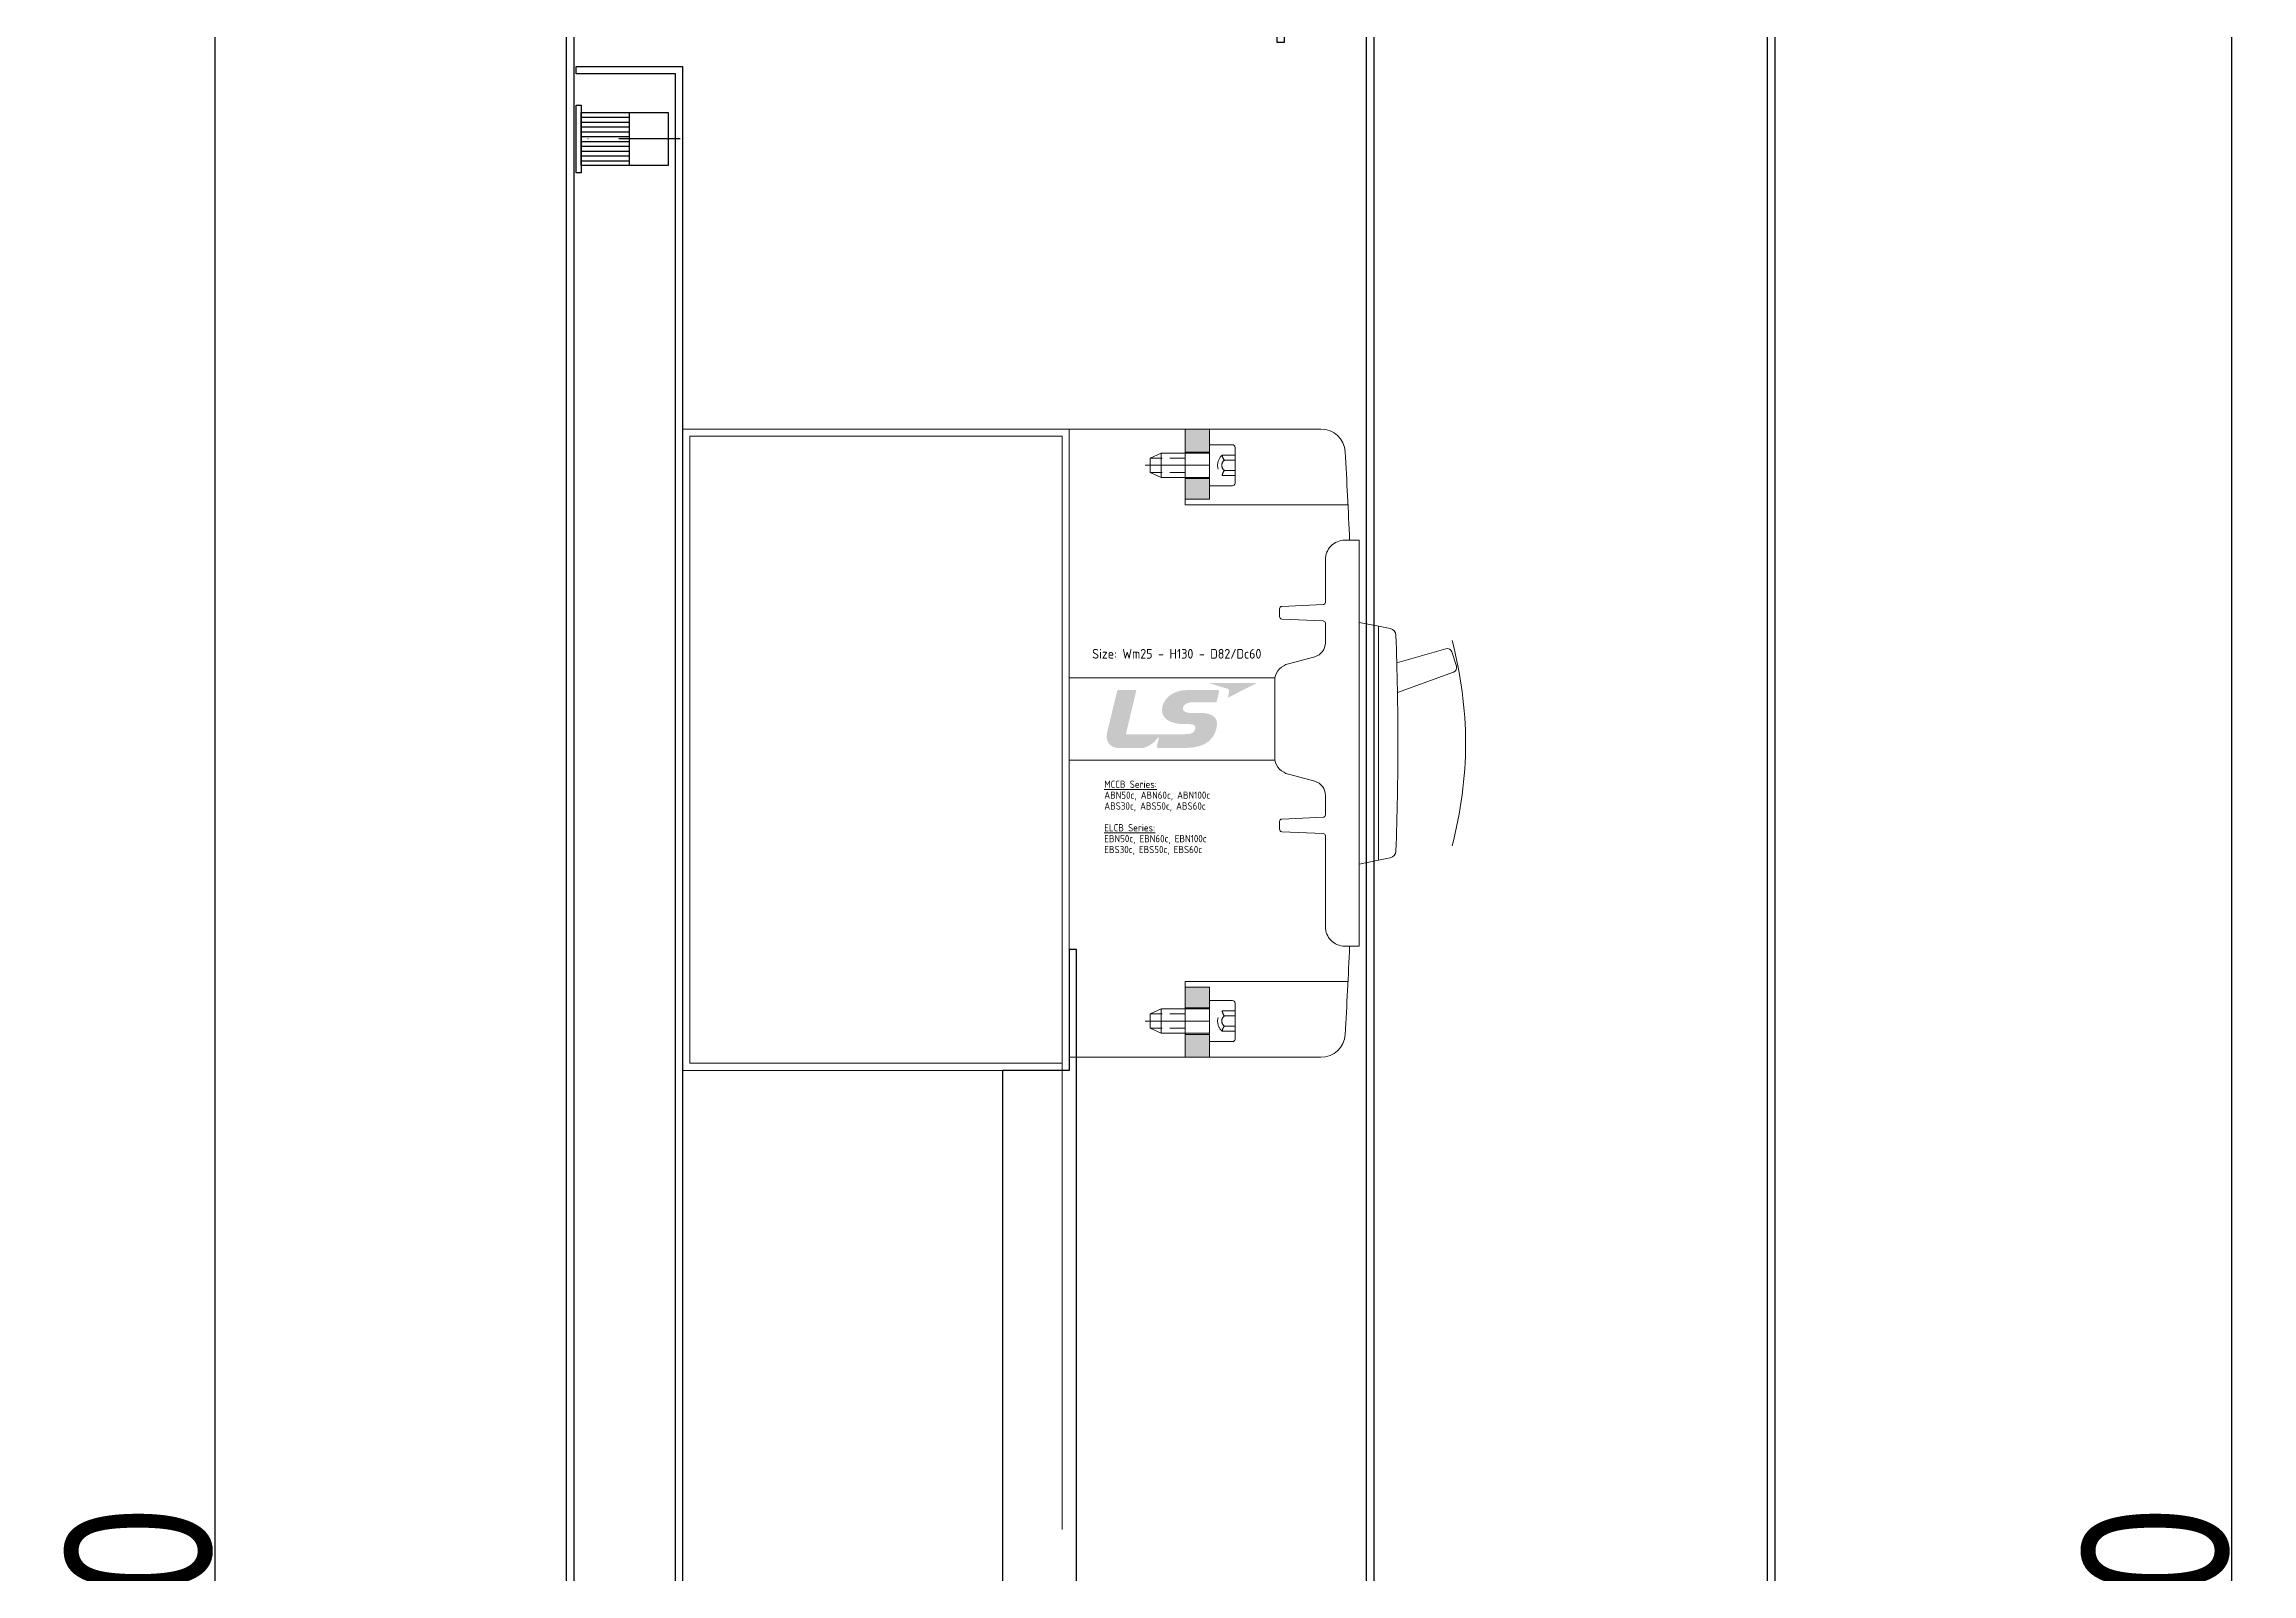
# Model space of a CAD drawing. Header units: inches. Extents: x 21 to 136330, y 8 to 58290.
# Drawn here: x 116787.4 to 117244.2, y 29720.3 to 30036.8 of the extents above; entities that cross this region are included whole.
import ezdxf
from ezdxf.enums import TextEntityAlignment as Align

# ---------------------------------------------------------------- set-up
doc = ezdxf.new("R2010")
doc.units = ezdxf.units.IN
doc.header["$MEASUREMENT"] = 0
for name, pattern in [('CENTER', [50.8, 31.75, -6.35, 6.35, -6.35]), ('DASHDOT', [25.4, 12.7, -6.35, 0, -6.35]), ('HIDDEN', [9.525, 6.35, -3.175]), ('HIDDEN2', [4.7625, 3.175, -1.5875])]:
    doc.linetypes.add(name, pattern=pattern)
doc.layers.add('@.0.DM. KÍCH THƯỚC', color=8, linetype='Continuous', transparency=0.2)
doc.layers.add('@.0.DM. KÍCH THƯỚC @ 1', color=8, linetype='Continuous', transparency=0.2)
doc.layers.add('@.0.DM. NÉT CHÍNH', color=7, linetype='Continuous')
doc.layers.add('@.DM. THIẾT BỊ', color=7, linetype='Continuous')
doc.layers.add('@.0.DM. NÉT KHUẤT', color=199, linetype='Continuous', lineweight=5, transparency=0.2)
doc.layers.add('hw_Auxiliary', color=2, linetype='Continuous', lineweight=13)
doc.layers.add('hw_Center', color=4, linetype='CENTER', lineweight=9)
doc.styles.add('roman', font='roman.shx', dxfattribs={"width": 0.8})
doc.styles.add('WD_IEC', font='isocp2.shx')
doc.dimstyles.new('Kích thước Duy Mạnh', dxfattribs={"dimtxt": 30, "dimasz": 25, "dimexe": 1.25, "dimexo": 20, "dimtad": 1, "dimdec": 1, "dimtxsty": 'roman', "dimcen": 2.5, "dimclrd": 8, "dimclre": 8, "dimclrt": 2, "dimadec": 0, "dimazin": 0, "dimtfac": 1, "dimtdec": 1, "dimtix": 1, "dimtmove": 0, "dimatfit": 3, "dimfxl": 1, "dimtfillclr": 1, "dimarcsym": 0})

# ---------------------------------------------------------------- blocks, each defined once
blk = doc.blocks.new('Ecu8')
at = {"layer": '@.DM. THIẾT BỊ', "color": 1, "linetype": 'DASHDOT'}
blk.add_line((0, -2.52), (0, 21.04), dxfattribs=at)
at = {"layer": '@.DM. THIẾT BỊ', "color": 5}
for p, q in [((-4.5, 18), (-4.5, 8)), ((-3.5, 18), (-3.5, 8)), ((-2.5, 18), (-2.5, 8)), ((-1.5, 18), (-1.5, 8)), ((-0.5, 18), (-0.5, 8)), ((0.5, 18), (0.5, 8)), ((1.5, 18), (1.5, 8)), ((2.5, 18), (2.5, 8)), ((3.5, 18), (3.5, 8)), ((4.5, 18), (4.5, 8)), ((-5.5, 8), (5.5, 8))]:
    blk.add_line(p, q, dxfattribs=at)
for points in [[(-7, 19), (7, 19), (7, 18), (-7, 18)], [(-5.5, 18), (5.5, 18), (5.5, 0), (-5.5, 0)]]:
    blk.add_lwpolyline(points, close=True, dxfattribs=at)
blk = doc.blocks.new('*U1676')
at = {"linetype": 'HIDDEN2'}
for p, q in [((-5.31, 2.12), (-2.66, 2.12)), ((-5.31, 1.06), (-3.11, 1.06)), ((5, 1.5), (12.29, 1.5)), ((-5.31, -1.06), (-3.11, -1.06)), ((-5.31, -2.12), (-2.66, -2.12)), ((5, -1.5), (12.29, -1.5))]:
    blk.add_line(p, q, dxfattribs=at)
for p, q in [((0, 4.25), (0, -4.25)), ((10, 2.5), (0, 2.5)), ((5, 2.5), (5, -2.5)), ((12.29, 1.5), (10, 2.5)), ((10, 2.5), (10, -2.5)), ((12.29, -1.5), (12.29, 1.5)), ((0, -2.5), (10, -2.5)), ((10, -2.5), (12.29, -1.5))]:
    blk.add_line(p, q)
blk.add_lwpolyline([(0, 4.25), (-4.78, 4.25, 0.414214), (-5.31, 3.72), (-5.31, -3.72, 0.414214), (-4.78, -4.25), (0, -4.25)], format="xyb")
for centre, radius, start, end in [((-4.42, 2.25), 1.77, 317.7354, 355.8315), ((-3.83, 0), 1.28, 304.1139, 55.8861), ((-4.56, 0), 2.86, 311.9186, 48.0814), ((-4.18, -2.15), 1.52, 0.8932, 45.5398)]:
    blk.add_arc(centre, radius, start, end, dxfattribs=at)
at = {"layer": 'hw_Center', "ltscale": 2}
blk.add_line((0, 0), (13.29, 0), dxfattribs=at)
blk = doc.blocks.new('*U220')
h = blk.add_hatch(color=152)
edge = h.paths.add_edge_path()
edge.add_spline(control_points=[(8.564, 2.4685), (8.9563, 2.4685), (9.1808, 2.3695), (9.1808, 2.1071), (9.1808, 1.9364), (9.0647, 1.7112), (8.9598, 1.6289), (8.7187, 1.4434), (8.5071, 1.4239), (7.3804, 1.4239), (7.3804, 1.4239), (1.9845, 1.4239), (1.9845, 1.4239), (1.9845, 1.4239), (3.0765, 6), (3.0765, 6), (3.0765, 6), (1.2699, 6), (1.2699, 6), (1.1455, 6), (1.099, 5.9656), (1.0613, 5.8181), (1.0613, 5.8181), (0.0442, 1.6058), (0.0442, 1.6058), (-0.1471, 0.7691), (0.2857, 0), (1.2486, 0), (2.2111, 0), (2.7619, 0), (3.5799, 0), (4.1541, 0), (4.8861, 0.4936), (5.2879, 1.0618), (5.3385, 1.1329), (5.4271, 1.146), (5.3916, 0.9943), (5.3208, 0.6944), (5.236, 0.3324), (5.2144, 0.2429), (5.1738, 0.067), (5.266, 0), (5.3495, 0), (5.3495, 0), (7.4326, 0), (8.0953, 0), (10.4251, 0), (11.3139, 1.1151), (11.4147, 2.4436), (11.4656, 3.1179), (10.9845, 3.6322), (9.6483, 3.6322), (9.6483, 3.6322), (8.9865, 3.6322), (8.6221, 3.6322), (8.2547, 3.6322), (7.8802, 3.7638), (7.8802, 4.0914), (7.8802, 4.4268), (8.308, 4.7296), (8.8585, 4.7296), (8.8585, 4.7296), (11.3596, 4.7296), (11.3596, 4.7296), (11.3596, 4.7296), (11.5587, 5.5206), (11.6019, 5.7037), (11.6558, 5.9342), (11.5877, 6), (11.4182, 6), (11.4182, 6), (8.3288, 6), (8.3288, 6), (6.5328, 6), (5.7269, 4.8013), (5.7269, 3.9445), (5.7269, 3.0871), (6.4178, 2.4697), (8.1984, 2.4697), (8.1984, 2.4697), (8.564, 2.4685), (8.564, 2.4685)], knot_values=[0, 0, 0, 0, 1, 1, 1, 2, 2, 2, 3, 3, 3, 4, 4, 4, 5, 5, 5, 6, 6, 6, 7, 7, 7, 8, 8, 8, 9, 9, 9, 10, 10, 10, 11, 11, 11, 12, 12, 12, 13, 13, 13, 14, 14, 14, 15, 15, 15, 16, 16, 16, 17, 17, 17, 18, 18, 18, 19, 19, 19, 20, 20, 20, 21, 21, 21, 22, 22, 22, 23, 23, 23, 24, 24, 24, 25, 25, 25, 26, 26, 26, 27, 27, 27, 27], degree=3, periodic=0)
h = blk.add_hatch(color=10)
edge = h.paths.add_edge_path()
edge.add_spline(control_points=[(10.5597, 6.7227), (10.5597, 6.7227), (15.5292, 6.7227), (15.5292, 6.7227), (15.5292, 6.7227), (12.5227, 5.194), (12.5227, 5.194), (12.5227, 5.194), (12.6282, 5.6846), (12.6608, 5.831), (12.6957, 5.9856), (12.6412, 6.0887), (12.451, 6.1474), (12.2549, 6.2072), (10.5597, 6.7227), (10.5597, 6.7227)], knot_values=[0, 0, 0, 0, 1, 1, 1, 2, 2, 2, 3, 3, 3, 4, 4, 4, 5, 5, 5, 5], degree=3, periodic=0)
at = {"layer": 'Defpoints', "color": 2, "linetype": 'ByBlock', "lineweight": 9}
blk.add_line((5.7544, 3), (5.7544, 3), dxfattribs=at)
blk = doc.blocks.new('*U37')
at = {"linetype": 'ByBlock', "lineweight": 9}
h = blk.add_hatch(color=10, dxfattribs=at)
h.paths.add_polyline_path([(29, 50.5), (29, 54.75), (24, 54.75), (24, 50.5)])
h.paths.add_polyline_path([(29, 65), (24, 65), (24, 60.25), (29, 60.25)])
h = blk.add_hatch(color=10, dxfattribs=at)
h.paths.add_polyline_path([(24, -50.5), (24, -54.75), (29, -54.75), (29, -50.5)])
h.paths.add_polyline_path([(29, -60.25), (24, -60.25), (24, -65), (29, -65)])
at = {"color": 112, "linetype": 'ByBlock', "lineweight": 9}
blk.add_line((60, 25), (60, -25), dxfattribs=at)
at = {"color": 150, "linetype": 'ByBlock', "lineweight": 9}
blk.add_line((64, 24.2), (64, -24.2), dxfattribs=at)
at = {"linetype": 'ByBlock', "lineweight": 18, "ltscale": 15}
blk.add_lwpolyline([(58.01, -42, -0.004581), (57.07, -60.3, -0.396649), (52.08, -65), (0, -65), (0, 65), (52.08, 65, -0.396649), (57.07, 60.3, -0.004581), (58.01, 42)], format="xyb", dxfattribs=at)
at = {"color": 10, "linetype": 'ByBlock', "lineweight": 9}
for points in [[(24, 65), (24, 49.3), (57.67, 49.3)], [(24, -65), (24, -49.3), (57.67, -49.3)]]:
    blk.add_lwpolyline(points, dxfattribs=at)
for points in [[(29, 65), (24, 65), (24, 50.5), (29, 50.5)], [(29, 60.25), (24, 60.25), (24, 54.75), (29, 54.75)], [(29, -65), (24, -65), (24, -50.5), (29, -50.5)], [(29, -60.25), (24, -60.25), (24, -54.75), (29, -54.75)]]:
    blk.add_lwpolyline(points, close=True, dxfattribs=at)
at = {"color": 0, "linetype": 'ByBlock', "lineweight": 18}
blk.add_lwpolyline([(53, 24.82, 0.401491), (52.52, 25.32), (43.98, 25.69, -0.401491), (43.5, 26.19), (43.5, 27.81, -0.401491), (43.98, 28.31), (52.52, 28.68, 0.401491), (53, 29.18), (53, 38, -0.414214), (57, 42), (60, 42), (60, 25), (64, 24.2), (66.38, 23.73, -0.347339), (67.58, 22.32, -0.009301), (68, 0, -0.009301), (67.58, -22.32, -0.347339), (66.38, -23.73), (64, -24.2), (60, -25), (60, -42), (57, -42, -0.414214), (53, -38), (53, -19.18, 0.401491), (52.52, -18.68), (43.98, -18.31, -0.401491), (43.5, -17.81), (43.5, -16.19, -0.401491), (43.98, -15.69), (52.52, -15.32, 0.401491), (53, -14.82), (53, -10.79, 0.339454), (50.78, -7.89), (45.36, -6.44, -0.275977), (42.51, -3.5), (42.51, 5), (42.51, 13.5, -0.275977), (45.36, 16.44), (50.78, 17.89, 0.339454), (53, 20.79)], format="xyb", close=True, dxfattribs=at)
blk.add_lwpolyline([(67.77, 16.62), (77.92, 19.53, -0.404213), (79.15, 18.88, 0.00016), (79.15, 18.88), (80.1, 15.96, -0.404341), (79.49, 14.71, 0.000271), (79.49, 14.71), (67.91, 10.5)], format="xyb", dxfattribs=at)
at = {"linetype": 'ByBlock', "lineweight": 18, "ltscale": 15}
blk.add_lwpolyline([(42.51, -3.5), (0, -3.5), (0, 13.5), (42.51, 13.5)], close=True, dxfattribs=at)
at = {"layer": 'Defpoints', "color": 8, "linetype": 'HIDDEN', "lineweight": 9, "ltscale": 10}
blk.add_arc((0, 0), 82, 345, 15, dxfattribs=at)
at = {"color": 0, "linetype": 'ByBlock', "lineweight": 9, "xscale": 2, "yscale": 2, "zscale": 2}
blk.add_blockref('*U220', (7.74, -1), dxfattribs=at)
at = {"layer": 'hw_Auxiliary', "color": 0, "linetype": 'ByBlock', "lineweight": 9, "rotation": 180}
blk.add_blockref('*U1676', (29, 57.5), dxfattribs=at)
at = {"layer": 'hw_Auxiliary', "color": 0, "linetype": 'ByBlock', "lineweight": 9, "xscale": -1}
blk.add_blockref('*U1676', (29, -57.5), dxfattribs=at)
at = {"color": 8, "linetype": 'ByBlock', "lineweight": 9, "style": 'WD_IEC'}
blk.add_text('Size: Wm25 - H130 - D82/Dc60', height=2, dxfattribs=at).set_placement((22.25, 18.5), align=Align.MIDDLE_CENTER)
at = {"layer": 'Defpoints', "color": 8, "linetype": 'ByBlock', "lineweight": 9, "style": 'WD_IEC'}
for s, p in [('%%UMCCB Series:', (7.25, -8.5)), ('ABN50c, ABN60c, ABN100c', (7.25, -10.75)), ('ABS30c, ABS50c, ABS60c', (7.25, -13)), ('%%UELCB Series:', (7.25, -17.5)), ('EBN50c, EBN60c, EBN100c', (7.25, -19.75)), ('EBS30c, EBS50c, EBS60c', (7.25, -22))]:
    blk.add_text(s, height=1.5, dxfattribs=at).set_placement(p, align=Align.MIDDLE_LEFT)
blk = doc.blocks.new('*D1741')
at = {"layer": '@.0.DM. KÍCH THƯỚC', "color": 8, "lineweight": -2, "transparency": 16777216}
for p, q in [((116875.51, 30107.17), (116821.46, 30107.17)), ((116875.51, 29307.17), (116821.46, 29307.17))]:
    blk.add_line(p, q, dxfattribs=at)
at = {"layer": '@.0.DM. KÍCH THƯỚC', "lineweight": -2, "transparency": 16777216}
blk.add_line((116822.71, 30082.17), (116822.71, 29332.17), dxfattribs=at)
at = {"layer": '@.0.DM. KÍCH THƯỚC', "transparency": 16777216}
for points in [[(116818.54, 30082.17), (116826.87, 30082.17), (116822.71, 30107.17)], [(116818.54, 29332.17), (116826.87, 29332.17), (116822.71, 29307.17)]]:
    blk.add_solid(points, dxfattribs=at)
at = {"layer": 'Defpoints', "color": 0, "transparency": 16777216}
for p in [(116895.51, 30107.17), (116822.71, 29307.17), (116895.51, 29307.17)]:
    blk.add_point(p, dxfattribs=at)
at = {"layer": '@.0.DM. KÍCH THƯỚC', "color": 2, "transparency": 16777216, "insert": (116807.08, 29707.17), "char_height": 30, "attachment_point": 5, "rotation": 90, "style": 'roman'}
blk.add_mtext('800', dxfattribs=at)
blk = doc.blocks.new('*D1742')
at = {"layer": '@.0.DM. KÍCH THƯỚC', "color": 8, "lineweight": -2, "transparency": 16777216}
for p, q in [((117138.51, 30077.17), (117241.29, 30077.17)), ((117138.51, 29337.17), (117241.29, 29337.17))]:
    blk.add_line(p, q, dxfattribs=at)
at = {"layer": '@.0.DM. KÍCH THƯỚC', "lineweight": -2, "transparency": 16777216}
blk.add_line((117240.04, 29362.17), (117240.04, 30052.17), dxfattribs=at)
at = {"layer": '@.0.DM. KÍCH THƯỚC', "transparency": 16777216}
for points in [[(117235.87, 30052.17), (117244.21, 30052.17), (117240.04, 30077.17)], [(117235.87, 29362.17), (117244.21, 29362.17), (117240.04, 29337.17)]]:
    blk.add_solid(points, dxfattribs=at)
at = {"layer": 'Defpoints', "color": 0, "transparency": 16777216}
for p in [(117118.51, 30077.17), (117240.04, 30077.17), (117118.51, 29337.17)]:
    blk.add_point(p, dxfattribs=at)
at = {"layer": '@.0.DM. KÍCH THƯỚC', "color": 2, "transparency": 16777216, "insert": (117224.42, 29707.17), "char_height": 30, "attachment_point": 5, "rotation": 90, "style": 'roman'}
blk.add_mtext('740', dxfattribs=at)

msp = doc.modelspace()

# ---------------------------------------------------------------- linework, layer by layer
at = {"layer": '@.0.DM. NÉT CHÍNH'}
for points in [[(117103.5095, 29337.1695), (117118.5095, 29337.1695), (117118.5095, 29307.1695), (116895.5095, 29307.1695), (116895.5095, 30107.1695), (117118.5095, 30107.1695), (117118.5095, 30077.1695), (117103.5095, 30077.1695), (117103.5095, 30078.6695), (117117.0095, 30078.6695), (117117.0095, 30105.6695), (116897.0095, 30105.6695), (116897.0095, 29308.6695), (117117.0095, 29308.6695), (117117.0095, 29335.6695), (117103.5095, 29335.6695)], [(116999.5095, 29849.4433), (116999.5095, 29824.4433), (116985.7095, 29824.4433), (116985.7095, 29524.4433), (116999.5095, 29524.4433), (116999.5095, 29499.4433), (117001.0095, 29499.4433), (117001.0095, 29849.4433)]]:
    msp.add_lwpolyline(points, close=True, dxfattribs=at)
at = {"layer": '@.0.DM. NÉT CHÍNH', "color": 4}
msp.add_lwpolyline([(117122.0095, 29322.1695), (117122.0095, 29308.6695), (117144.0095, 29308.6695), (117144.0095, 30105.6695), (117122.0095, 30105.6695), (117122.0095, 30092.1695), (117120.5095, 30092.1695), (117120.5095, 30107.1695), (117145.5095, 30107.1695), (117145.5095, 29307.1695), (117120.5095, 29307.1695), (117120.5095, 29322.1695)], close=True, dxfattribs=at)
for points in [[(117042.5095, 30037.1695), (117042.5095, 30052.1695), (117062.5095, 30052.1695), (117062.5095, 29362.1695), (117042.5095, 29362.1695), (117042.5095, 29377.1695), (117044.0095, 29377.1695), (117044.0095, 29363.6695), (117061.0095, 29363.6695), (117061.0095, 30050.6695), (117044.0095, 30050.6695), (117044.0095, 30037.1695), (117042.5095, 30037.1695)], [(116897.5095, 30032.1695), (116919.5095, 30032.1695), (116919.5095, 29382.1695), (116897.5095, 29382.1695), (116897.5095, 29383.6695), (116918.0095, 29383.6695), (116918.0095, 30030.6695), (116897.5095, 30030.6695), (116897.5095, 30032.1695)]]:
    msp.add_lwpolyline(points, dxfattribs=at)
at = {"layer": '@.0.DM. NÉT KHUẤT'}
msp.add_line((116998.0095, 29859.4675), (116998.0095, 29729.4675), dxfattribs=at)
at = {"layer": '@.0.DM. NÉT KHUẤT', "color": 4}
for points in [[(116919.5095, 29957.1433), (116999.5095, 29957.1433), (116999.5095, 29824.4433), (116919.5095, 29824.4433)], [(116921.0095, 29955.6433), (116998.0095, 29955.6433), (116998.0095, 29825.9433), (116921.0095, 29825.9433)]]:
    msp.add_lwpolyline(points, close=True, dxfattribs=at)

# ---------------------------------------------------------------- block references
at = {"rotation": 90}
msp.add_blockref('Ecu8', (116916.5095, 30017.1695), dxfattribs=at)
msp.add_blockref('*U37', (116999.5095, 29892.1433))

# ---------------------------------------------------------------- dimensions: what is measured, and where the dimension line sits
at = {"layer": '@.0.DM. KÍCH THƯỚC @ 1'}
for base, p1, p2, picture, middle in [((116822.7051, 29307.1695), (116895.5095, 30107.1695), (116895.5095, 29307.1695), '*D1741', (116807.0801, 29707.1695)), ((117240.0407, 30077.1695), (117118.5095, 29337.1695), (117118.5095, 30077.1695), '*D1742', (117224.4157, 29707.1695))]:
    dim = msp.add_linear_dim(base=base, p1=p1, p2=p2, angle=90, dimstyle='Kích thước Duy Mạnh', override={"dimscale": 1, "dimdec": 0, "dimclrd": 256, "dimtdec": 0, "dimtix": 1, "dimtofl": 1, "dimtmove": 0, "dimatfit": 3}, dxfattribs=at)
    dim.commit()
    dim.dimension.update_dxf_attribs({"geometry": picture, "text_midpoint": middle})

doc.saveas('drawing.dxf')
